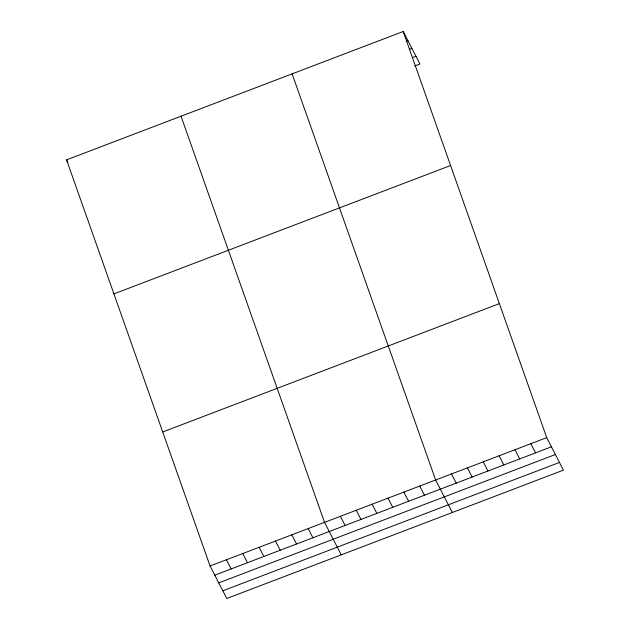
<?xml version="1.0" encoding="UTF-8"?>
<svg xmlns="http://www.w3.org/2000/svg" width="630" height="630" viewBox="0 0 630 630"><rect width="100%" height="100%" fill="white"/><g stroke="black" fill="none" stroke-linecap="round" stroke-linejoin="round"><path stroke-width="0.94" d="M403.224 31.5L546.722 437.637L563.433 470.137L226.776 598.5L210.073 566L66.567 159.862L403.224 31.5L419.926 64L414.642 66.016M406.177 41.352L407.941 40.674M409.256 49.384L411.902 48.376M412.445 57.645L415.973 56.306M113.928 293.887L450.584 165.525M162.713 431.975L499.37 303.613M210.073 566L546.722 437.637M214.783 575.174L551.439 446.812M218.744 582.876L555.4 454.513M222.815 590.806L559.471 462.444M530.854 443.693L535.571 452.868M514.986 449.741L519.703 458.916M499.11 455.789L503.827 464.972M483.241 461.845L487.959 471.019M467.373 467.893L472.091 477.067M451.497 473.949L456.215 483.123M452.332 512.497L435.629 479.997L292.131 73.86M419.761 486.045L424.47 495.227M403.885 492.101L408.602 501.275M388.017 498.149L392.734 507.331M372.149 504.205L376.858 513.379M356.273 510.253L360.99 519.427M340.405 516.309L345.122 525.483M341.239 554.857L324.537 522.357L181.03 116.219M308.18 528.594L312.897 537.768M291.832 534.823L296.549 544.005M275.475 541.06L280.192 550.234M66.567 159.862L67.859 162.359M259.127 547.297L263.844 556.471M242.77 553.526L247.488 562.708M226.422 559.763L231.139 568.937"/></g></svg>
